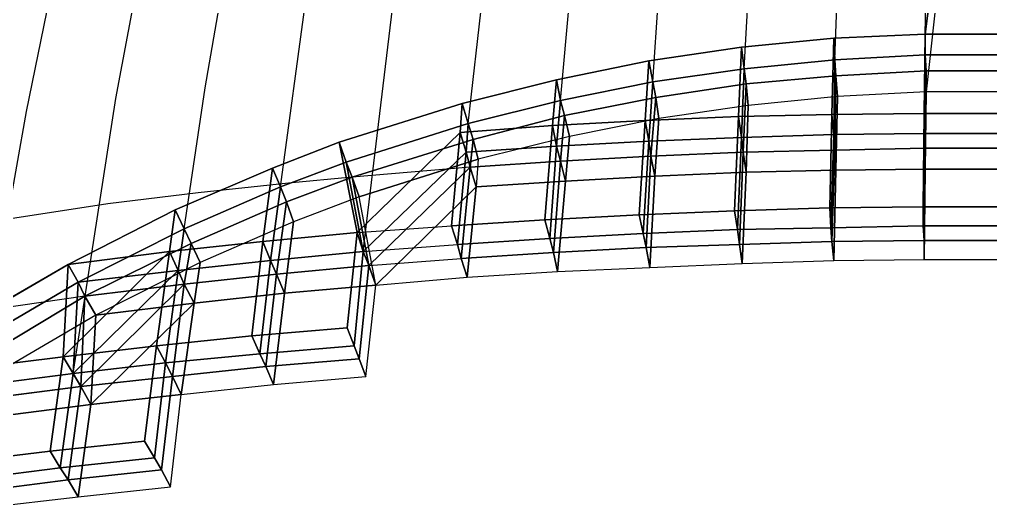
# Model space of a CAD drawing. Extents: x -24.1 to 24.1, y -24.4 to 24.4.
# Drawn here: x -9.58 to 0.2, y 14.18 to 19.1 of the extents above; entities that cross this region are included whole.
import ezdxf

# ---------------------------------------------------------------- set-up
doc = ezdxf.new("R2010")
doc.units = 0
doc.header["$MEASUREMENT"] = 0
for name, color, linetype in [('Bases - borderline', 7, 'CONTINUOUS'), ('Bases - borderline bottom', 7, 'CONTINUOUS'), ('Bases - borderline side1', 7, 'CONTINUOUS'), ('Bases - borderline side2', 7, 'CONTINUOUS'), ('Bases - borderline side3', 7, 'CONTINUOUS'), ('Bases - borderline side4', 7, 'CONTINUOUS'), ('Bases - borderline top', 7, 'CONTINUOUS'), ('Bases bottom', 7, 'CONTINUOUS'), ('Bases side1', 7, 'CONTINUOUS'), ('Bases side2', 7, 'CONTINUOUS'), ('Bases side3', 7, 'CONTINUOUS'), ('Bases side4', 7, 'CONTINUOUS'), ('Bases top', 7, 'CONTINUOUS'), ('FEA1', 7, 'CONTINUOUS'), ('FEA3', 7, 'CONTINUOUS'), ('LowerTendons', 7, 'CONTINUOUS'), ('LowerTendons Crown', 7, 'CONTINUOUS'), ('TendonPoints3', 7, 'CONTINUOUS'), ('UpperTendons', 7, 'CONTINUOUS'), ('UpperTendons Crown', 7, 'CONTINUOUS')]:
    doc.layers.add(name, color=color, linetype=linetype)

msp = doc.modelspace()

# ---------------------------------------------------------------- linework, layer by layer
at = {"layer": 'Bases - borderline'}
for points in [[(-6.18, 16.95, 60.39), (-5.23, 17.02, 60.53), (-5.14, 17.96, 60)], [(-6.12, 16.76, 60.04), (-5.17, 16.83, 60.18), (-5.08, 17.76, 59.66)], [(-6.12, 16.76, 60.04), (-5.17, 16.83, 60.18), (-5.08, 17.76, 59.66)], [(-6.06, 16.62, 59.79), (-5.13, 16.69, 59.92), (-5.04, 17.61, 59.41)], [(-6.06, 16.62, 59.79), (-5.13, 16.69, 59.92), (-5.04, 17.61, 59.41)], [(-5.99, 16.42, 59.44), (-5.07, 16.5, 59.57), (-4.98, 17.41, 59.07)], [(-8.01, 17.18, 59.83), (-9.09, 16.63, 59.83), (-8.07, 16.76, 60.05)], [(-7.92, 16.99, 59.5), (-8.99, 16.45, 59.49), (-7.98, 16.57, 59.71)], [(-7.92, 16.99, 59.5), (-8.99, 16.45, 59.49), (-7.98, 16.57, 59.71)], [(-7.85, 16.84, 59.24), (-8.92, 16.31, 59.24), (-7.92, 16.43, 59.45)], [(-7.85, 16.84, 59.24), (-8.92, 16.31, 59.24), (-7.92, 16.43, 59.45)], [(-9.14, 15.7, 60.31), (-8.2, 15.81, 60.52), (-8.07, 16.76, 60.05)], [(-9.09, 16.63, 59.83), (-9.14, 15.7, 60.31), (-8.07, 16.76, 60.05)], [(-7.76, 16.65, 58.9), (-8.81, 16.12, 58.9), (-7.82, 16.24, 59.11)], [(-9.04, 15.53, 59.97), (-8.11, 15.64, 60.18), (-7.98, 16.57, 59.71)], [(-9.04, 15.53, 59.97), (-8.11, 15.64, 60.18), (-7.98, 16.57, 59.71)], [(-8.99, 16.45, 59.49), (-9.04, 15.53, 59.97), (-7.98, 16.57, 59.71)], [(-8.99, 16.45, 59.49), (-9.04, 15.53, 59.97), (-7.98, 16.57, 59.71)], [(-8.96, 15.4, 59.71), (-8.04, 15.5, 59.92), (-7.92, 16.43, 59.45)], [(-8.96, 15.4, 59.71), (-8.04, 15.5, 59.92), (-7.92, 16.43, 59.45)], [(-8.92, 16.31, 59.24), (-8.96, 15.4, 59.71), (-7.92, 16.43, 59.45)], [(-8.92, 16.31, 59.24), (-8.96, 15.4, 59.71), (-7.92, 16.43, 59.45)], [(-8.86, 15.22, 59.37), (-7.95, 15.32, 59.57), (-7.82, 16.24, 59.11)], [(-8.81, 16.12, 58.9), (-8.86, 15.22, 59.37), (-7.82, 16.24, 59.11)]]:
    msp.add_3dface(points, dxfattribs=at)
at = {"layer": 'Bases - borderline bottom'}
for points in [[(-1.37, 18.69, 59.49), (-2.28, 18.6, 59.49), (-2.31, 17.91, 59.91), (-1.38, 17.94, 59.96)], [(-0.46, 18.74, 59.49), (-1.37, 18.69, 59.49), (-1.38, 17.94, 59.96), (-0.47, 17.95, 59.98)], [(-0.47, 17.95, 59.98), (0.47, 17.95, 59.98), (0.46, 18.74, 59.49), (-0.46, 18.74, 59.49)], [(-2.28, 18.6, 59.49), (-3.2, 18.47, 59.5), (-3.24, 17.87, 59.85), (-2.31, 17.91, 59.91)], [(-1.36, 18.53, 59.24), (-2.26, 18.45, 59.24), (-2.29, 17.76, 59.66), (-1.37, 17.78, 59.7)], [(-0.45, 18.58, 59.24), (-1.36, 18.53, 59.24), (-1.37, 17.78, 59.7), (-0.46, 17.8, 59.72)], [(-0.46, 17.8, 59.72), (0.46, 17.8, 59.72), (0.45, 18.58, 59.24), (-0.45, 18.58, 59.24)], [(-3.2, 18.47, 59.5), (-4.13, 18.28, 59.5), (-4.17, 17.82, 59.77), (-3.24, 17.87, 59.85)], [(-2.26, 18.45, 59.24), (-3.17, 18.31, 59.24), (-3.22, 17.72, 59.59), (-2.29, 17.76, 59.66)], [(-3.17, 18.31, 59.24), (-4.09, 18.13, 59.24), (-4.13, 17.67, 59.51), (-3.22, 17.72, 59.59)], [(-1.34, 18.32, 58.9), (-2.24, 18.23, 58.9), (-2.26, 17.56, 59.31), (-1.36, 17.58, 59.35)], [(-0.45, 18.37, 58.9), (-1.34, 18.32, 58.9), (-1.36, 17.58, 59.35), (-0.46, 17.59, 59.37)], [(-0.46, 17.59, 59.37), (0.46, 17.59, 59.37), (0.45, 18.37, 58.9), (-0.45, 18.37, 58.9)], [(-4.13, 18.28, 59.5), (-5.06, 18.05, 59.5), (-5.08, 17.76, 59.66), (-4.17, 17.82, 59.77)], [(-2.24, 18.23, 58.9), (-3.14, 18.1, 58.9), (-3.18, 17.52, 59.25), (-2.26, 17.56, 59.31)], [(-4.09, 18.13, 59.24), (-5.01, 17.89, 59.24), (-5.04, 17.61, 59.41), (-4.13, 17.67, 59.51)], [(-3.14, 18.1, 58.9), (-4.04, 17.92, 58.9), (-4.08, 17.47, 59.17), (-3.18, 17.52, 59.25)], [(-5.08, 17.76, 59.66), (-6.12, 16.76, 60.04), (-6.29, 17.66, 59.49), (-5.06, 18.05, 59.5)], [(-4.04, 17.92, 58.9), (-4.96, 17.69, 58.9), (-4.98, 17.41, 59.07), (-4.08, 17.47, 59.17)], [(-5.04, 17.61, 59.41), (-6.06, 16.62, 59.79), (-6.23, 17.51, 59.24), (-5.01, 17.89, 59.24)], [(-6.95, 17.41, 59.49), (-7.05, 16.67, 59.89), (-6.12, 16.76, 60.04), (-6.29, 17.66, 59.49)], [(-4.98, 17.41, 59.07), (-5.99, 16.42, 59.44), (-6.16, 17.31, 58.9), (-4.96, 17.69, 58.9)], [(-6.89, 17.26, 59.24), (-6.99, 16.53, 59.63), (-6.06, 16.62, 59.79), (-6.23, 17.51, 59.24)], [(-7.92, 16.99, 59.5), (-7.98, 16.57, 59.71), (-7.05, 16.67, 59.89), (-6.95, 17.41, 59.49)], [(-7.85, 16.84, 59.24), (-7.92, 16.43, 59.45), (-6.99, 16.53, 59.63), (-6.89, 17.26, 59.24)], [(-6.82, 17.06, 58.9), (-6.91, 16.34, 59.29), (-5.99, 16.42, 59.44), (-6.16, 17.31, 58.9)], [(-7.76, 16.65, 58.9), (-7.82, 16.24, 59.11), (-6.91, 16.34, 59.29), (-6.82, 17.06, 58.9)], [(-8.99, 16.45, 59.49), (-9.91, 15.91, 59.5), (-9.98, 15.41, 59.73), (-9.04, 15.53, 59.97)], [(-8.92, 16.31, 59.24), (-9.82, 15.77, 59.24), (-9.9, 15.28, 59.48), (-8.96, 15.4, 59.71)], [(-8.81, 16.12, 58.9), (-9.71, 15.59, 58.9), (-9.78, 15.1, 59.14), (-8.86, 15.22, 59.37)]]:
    msp.add_3dface(points, dxfattribs=at)
at = {"layer": 'Bases - borderline side1'}
for points in [[(-1.37, 18.69, 59.49), (-2.28, 18.6, 59.49), (-2.31, 18.82, 59.83), (-1.38, 18.91, 59.83)], [(-0.46, 18.74, 59.49), (-1.37, 18.69, 59.49), (-1.38, 18.91, 59.83), (-0.46, 18.95, 59.83)], [(-2.28, 18.6, 59.49), (-3.2, 18.47, 59.5), (-3.24, 18.68, 59.83), (-2.31, 18.82, 59.83)], [(-3.2, 18.47, 59.5), (-4.13, 18.28, 59.5), (-4.17, 18.49, 59.83), (-3.24, 18.68, 59.83)], [(-1.36, 18.53, 59.24), (-2.26, 18.45, 59.24), (-2.28, 18.6, 59.49), (-1.37, 18.69, 59.49)], [(-0.45, 18.58, 59.24), (-1.36, 18.53, 59.24), (-1.37, 18.69, 59.49), (-0.46, 18.74, 59.49)], [(-2.26, 18.45, 59.24), (-3.17, 18.31, 59.24), (-3.2, 18.47, 59.5), (-2.28, 18.6, 59.49)], [(-4.13, 18.28, 59.5), (-5.06, 18.05, 59.5), (-5.12, 18.25, 59.83), (-4.17, 18.49, 59.83)], [(-1.34, 18.32, 58.9), (-2.24, 18.23, 58.9), (-2.26, 18.45, 59.24), (-1.36, 18.53, 59.24)], [(-0.45, 18.37, 58.9), (-1.34, 18.32, 58.9), (-1.36, 18.53, 59.24), (-0.45, 18.58, 59.24)], [(-3.17, 18.31, 59.24), (-4.09, 18.13, 59.24), (-4.13, 18.28, 59.5), (-3.2, 18.47, 59.5)], [(-2.24, 18.23, 58.9), (-3.14, 18.1, 58.9), (-3.17, 18.31, 59.24), (-2.26, 18.45, 59.24)], [(-3.14, 18.1, 58.9), (-4.04, 17.92, 58.9), (-4.09, 18.13, 59.24), (-3.17, 18.31, 59.24)], [(-4.09, 18.13, 59.24), (-5.01, 17.89, 59.24), (-5.06, 18.05, 59.5), (-4.13, 18.28, 59.5)], [(-4.04, 17.92, 58.9), (-4.96, 17.69, 58.9), (-5.01, 17.89, 59.24), (-4.09, 18.13, 59.24)], [(-0.47, 17.95, 59.98), (0.47, 17.95, 59.98), (0.47, 18.15, 60.32), (-0.47, 18.15, 60.32)], [(-5.08, 17.76, 59.66), (-6.12, 16.76, 60.04), (-6.18, 16.95, 60.39), (-5.14, 17.96, 60)], [(-0.46, 17.8, 59.72), (0.46, 17.8, 59.72), (0.47, 17.95, 59.98), (-0.47, 17.95, 59.98)], [(-0.46, 17.59, 59.37), (0.46, 17.59, 59.37), (0.46, 17.8, 59.72), (-0.46, 17.8, 59.72)], [(-5.04, 17.61, 59.41), (-6.06, 16.62, 59.79), (-6.12, 16.76, 60.04), (-5.08, 17.76, 59.66)], [(-4.98, 17.41, 59.07), (-5.99, 16.42, 59.44), (-6.06, 16.62, 59.79), (-5.04, 17.61, 59.41)], [(-6.95, 17.41, 59.49), (-7.05, 16.67, 59.89), (-7.13, 16.86, 60.23), (-7.03, 17.6, 59.83)], [(-6.89, 17.26, 59.24), (-6.99, 16.53, 59.63), (-7.05, 16.67, 59.89), (-6.95, 17.41, 59.49)], [(-6.82, 17.06, 58.9), (-6.91, 16.34, 59.29), (-6.99, 16.53, 59.63), (-6.89, 17.26, 59.24)], [(-7.92, 16.99, 59.5), (-7.98, 16.57, 59.71), (-8.07, 16.76, 60.05), (-8.01, 17.18, 59.83)], [(-7.85, 16.84, 59.24), (-7.92, 16.43, 59.45), (-7.98, 16.57, 59.71), (-7.92, 16.99, 59.5)], [(-7.76, 16.65, 58.9), (-7.82, 16.24, 59.11), (-7.92, 16.43, 59.45), (-7.85, 16.84, 59.24)], [(-8.99, 16.45, 59.49), (-9.91, 15.91, 59.5), (-10.02, 16.09, 59.83), (-9.09, 16.63, 59.83)], [(-8.92, 16.31, 59.24), (-9.82, 15.77, 59.24), (-9.91, 15.91, 59.5), (-8.99, 16.45, 59.49)], [(-8.81, 16.12, 58.9), (-9.71, 15.59, 58.9), (-9.82, 15.77, 59.24), (-8.92, 16.31, 59.24)]]:
    msp.add_3dface(points, dxfattribs=at)
at = {"layer": 'Bases - borderline side2'}
for points in [[(-1.37, 18.69, 59.49), (-1.38, 17.94, 59.96), (-1.4, 18.14, 60.3), (-1.38, 18.91, 59.83)], [(-2.28, 18.6, 59.49), (-2.31, 17.91, 59.91), (-2.34, 18.12, 60.26), (-2.31, 18.82, 59.83)], [(-3.2, 18.47, 59.5), (-3.24, 17.87, 59.85), (-3.28, 18.08, 60.19), (-3.24, 18.68, 59.83)], [(-1.36, 18.53, 59.24), (-1.37, 17.78, 59.7), (-1.38, 17.94, 59.96), (-1.37, 18.69, 59.49)], [(-2.26, 18.45, 59.24), (-2.29, 17.76, 59.66), (-2.31, 17.91, 59.91), (-2.28, 18.6, 59.49)], [(-4.13, 18.28, 59.5), (-4.17, 17.82, 59.77), (-4.21, 18.03, 60.11), (-4.17, 18.49, 59.83)], [(-1.34, 18.32, 58.9), (-1.36, 17.58, 59.35), (-1.37, 17.78, 59.7), (-1.36, 18.53, 59.24)], [(-3.17, 18.31, 59.24), (-3.22, 17.72, 59.59), (-3.24, 17.87, 59.85), (-3.2, 18.47, 59.5)], [(-2.24, 18.23, 58.9), (-2.26, 17.56, 59.31), (-2.29, 17.76, 59.66), (-2.26, 18.45, 59.24)], [(-3.14, 18.1, 58.9), (-3.18, 17.52, 59.25), (-3.22, 17.72, 59.59), (-3.17, 18.31, 59.24)], [(-5.06, 18.05, 59.5), (-5.08, 17.76, 59.66), (-5.14, 17.96, 60), (-5.12, 18.25, 59.83)], [(-4.09, 18.13, 59.24), (-4.13, 17.67, 59.51), (-4.17, 17.82, 59.77), (-4.13, 18.28, 59.5)], [(-4.04, 17.92, 58.9), (-4.08, 17.47, 59.17), (-4.13, 17.67, 59.51), (-4.09, 18.13, 59.24)], [(-5.01, 17.89, 59.24), (-5.04, 17.61, 59.41), (-5.08, 17.76, 59.66), (-5.06, 18.05, 59.5)], [(-6.12, 16.76, 60.04), (-6.29, 17.66, 59.49), (-6.36, 17.86, 59.83), (-6.18, 16.95, 60.39)], [(-4.96, 17.69, 58.9), (-4.98, 17.41, 59.07), (-5.04, 17.61, 59.41), (-5.01, 17.89, 59.24)], [(-6.06, 16.62, 59.79), (-6.23, 17.51, 59.24), (-6.29, 17.66, 59.49), (-6.12, 16.76, 60.04)], [(-5.99, 16.42, 59.44), (-6.16, 17.31, 58.9), (-6.23, 17.51, 59.24), (-6.06, 16.62, 59.79)], [(-7.05, 16.67, 59.89), (-6.12, 16.76, 60.04), (-6.18, 16.95, 60.39), (-7.13, 16.86, 60.23)], [(-7.98, 16.57, 59.71), (-7.05, 16.67, 59.89), (-7.13, 16.86, 60.23), (-8.07, 16.76, 60.05)], [(-6.99, 16.53, 59.63), (-6.06, 16.62, 59.79), (-6.12, 16.76, 60.04), (-7.05, 16.67, 59.89)], [(-7.92, 16.43, 59.45), (-6.99, 16.53, 59.63), (-7.05, 16.67, 59.89), (-7.98, 16.57, 59.71)], [(-7.82, 16.24, 59.11), (-6.91, 16.34, 59.29), (-6.99, 16.53, 59.63), (-7.92, 16.43, 59.45)], [(-6.91, 16.34, 59.29), (-5.99, 16.42, 59.44), (-6.06, 16.62, 59.79), (-6.99, 16.53, 59.63)]]:
    msp.add_3dface(points, dxfattribs=at)
at = {"layer": 'Bases - borderline side3'}
for points in [[(0.46, 18.74, 59.49), (-0.46, 18.74, 59.49), (-0.46, 18.95, 59.83), (0.46, 18.95, 59.83)], [(0.45, 18.58, 59.24), (-0.45, 18.58, 59.24), (-0.46, 18.74, 59.49), (0.46, 18.74, 59.49)], [(0.45, 18.37, 58.9), (-0.45, 18.37, 58.9), (-0.45, 18.58, 59.24), (0.45, 18.58, 59.24)], [(-6.29, 17.66, 59.49), (-5.06, 18.05, 59.5), (-5.12, 18.25, 59.83), (-6.36, 17.86, 59.83)], [(-3.24, 17.87, 59.85), (-2.31, 17.91, 59.91), (-2.34, 18.12, 60.26), (-3.28, 18.08, 60.19)], [(-2.31, 17.91, 59.91), (-1.38, 17.94, 59.96), (-1.4, 18.14, 60.3), (-2.34, 18.12, 60.26)], [(-1.38, 17.94, 59.96), (-0.47, 17.95, 59.98), (-0.47, 18.15, 60.32), (-1.4, 18.14, 60.3)], [(-6.23, 17.51, 59.24), (-5.01, 17.89, 59.24), (-5.06, 18.05, 59.5), (-6.29, 17.66, 59.49)], [(-5.08, 17.76, 59.66), (-4.17, 17.82, 59.77), (-4.21, 18.03, 60.11), (-5.14, 17.96, 60)], [(-4.17, 17.82, 59.77), (-3.24, 17.87, 59.85), (-3.28, 18.08, 60.19), (-4.21, 18.03, 60.11)], [(-3.22, 17.72, 59.59), (-2.29, 17.76, 59.66), (-2.31, 17.91, 59.91), (-3.24, 17.87, 59.85)], [(-2.29, 17.76, 59.66), (-1.37, 17.78, 59.7), (-1.38, 17.94, 59.96), (-2.31, 17.91, 59.91)], [(-1.37, 17.78, 59.7), (-0.46, 17.8, 59.72), (-0.47, 17.95, 59.98), (-1.38, 17.94, 59.96)], [(-6.12, 16.76, 60.04), (-6.29, 17.66, 59.49), (-6.36, 17.86, 59.83), (-6.18, 16.95, 60.39)], [(-6.16, 17.31, 58.9), (-4.96, 17.69, 58.9), (-5.01, 17.89, 59.24), (-6.23, 17.51, 59.24)], [(-5.04, 17.61, 59.41), (-4.13, 17.67, 59.51), (-4.17, 17.82, 59.77), (-5.08, 17.76, 59.66)], [(-4.13, 17.67, 59.51), (-3.22, 17.72, 59.59), (-3.24, 17.87, 59.85), (-4.17, 17.82, 59.77)], [(-1.36, 17.58, 59.35), (-0.46, 17.59, 59.37), (-0.46, 17.8, 59.72), (-1.37, 17.78, 59.7)], [(-4.08, 17.47, 59.17), (-3.18, 17.52, 59.25), (-3.22, 17.72, 59.59), (-4.13, 17.67, 59.51)], [(-3.18, 17.52, 59.25), (-2.26, 17.56, 59.31), (-2.29, 17.76, 59.66), (-3.22, 17.72, 59.59)], [(-2.26, 17.56, 59.31), (-1.36, 17.58, 59.35), (-1.37, 17.78, 59.7), (-2.29, 17.76, 59.66)], [(-6.06, 16.62, 59.79), (-6.23, 17.51, 59.24), (-6.29, 17.66, 59.49), (-6.12, 16.76, 60.04)], [(-4.98, 17.41, 59.07), (-4.08, 17.47, 59.17), (-4.13, 17.67, 59.51), (-5.04, 17.61, 59.41)], [(-7.05, 16.67, 59.89), (-6.95, 17.41, 59.49), (-7.03, 17.6, 59.83), (-7.13, 16.86, 60.23)], [(-5.99, 16.42, 59.44), (-6.16, 17.31, 58.9), (-6.23, 17.51, 59.24), (-6.06, 16.62, 59.79)], [(-6.99, 16.53, 59.63), (-6.89, 17.26, 59.24), (-6.95, 17.41, 59.49), (-7.05, 16.67, 59.89)], [(-6.91, 16.34, 59.29), (-6.82, 17.06, 58.9), (-6.89, 17.26, 59.24), (-6.99, 16.53, 59.63)], [(-9.98, 15.41, 59.73), (-9.04, 15.53, 59.97), (-9.14, 15.7, 60.31), (-10.09, 15.58, 60.07)], [(-9.9, 15.28, 59.48), (-8.96, 15.4, 59.71), (-9.04, 15.53, 59.97), (-9.98, 15.41, 59.73)], [(-9.78, 15.1, 59.14), (-8.86, 15.22, 59.37), (-8.96, 15.4, 59.71), (-9.9, 15.28, 59.48)]]:
    msp.add_3dface(points, dxfattribs=at)
at = {"layer": 'Bases - borderline side4'}
for points in [[(-1.38, 17.94, 59.96), (-1.37, 18.69, 59.49), (-1.38, 18.91, 59.83), (-1.4, 18.14, 60.3)], [(-0.46, 18.74, 59.49), (-0.47, 17.95, 59.98), (-0.47, 18.15, 60.32), (-0.46, 18.95, 59.83)], [(-0.47, 17.95, 59.98), (-0.46, 18.74, 59.49), (-0.46, 18.95, 59.83), (-0.47, 18.15, 60.32)], [(-2.31, 17.91, 59.91), (-2.28, 18.6, 59.49), (-2.31, 18.82, 59.83), (-2.34, 18.12, 60.26)], [(-3.24, 17.87, 59.85), (-3.2, 18.47, 59.5), (-3.24, 18.68, 59.83), (-3.28, 18.08, 60.19)], [(-1.37, 17.78, 59.7), (-1.36, 18.53, 59.24), (-1.37, 18.69, 59.49), (-1.38, 17.94, 59.96)], [(-0.45, 18.58, 59.24), (-0.46, 17.8, 59.72), (-0.47, 17.95, 59.98), (-0.46, 18.74, 59.49)], [(-0.46, 17.8, 59.72), (-0.45, 18.58, 59.24), (-0.46, 18.74, 59.49), (-0.47, 17.95, 59.98)], [(-2.29, 17.76, 59.66), (-2.26, 18.45, 59.24), (-2.28, 18.6, 59.49), (-2.31, 17.91, 59.91)], [(-4.17, 17.82, 59.77), (-4.13, 18.28, 59.5), (-4.17, 18.49, 59.83), (-4.21, 18.03, 60.11)], [(-1.36, 17.58, 59.35), (-1.34, 18.32, 58.9), (-1.36, 18.53, 59.24), (-1.37, 17.78, 59.7)], [(-0.45, 18.37, 58.9), (-0.46, 17.59, 59.37), (-0.46, 17.8, 59.72), (-0.45, 18.58, 59.24)], [(-0.46, 17.59, 59.37), (-0.45, 18.37, 58.9), (-0.45, 18.58, 59.24), (-0.46, 17.8, 59.72)], [(-3.22, 17.72, 59.59), (-3.17, 18.31, 59.24), (-3.2, 18.47, 59.5), (-3.24, 17.87, 59.85)], [(-2.26, 17.56, 59.31), (-2.24, 18.23, 58.9), (-2.26, 18.45, 59.24), (-2.29, 17.76, 59.66)], [(-3.18, 17.52, 59.25), (-3.14, 18.1, 58.9), (-3.17, 18.31, 59.24), (-3.22, 17.72, 59.59)], [(-5.06, 18.05, 59.5), (-5.08, 17.76, 59.66), (-5.14, 17.96, 60), (-5.12, 18.25, 59.83)], [(-4.13, 17.67, 59.51), (-4.09, 18.13, 59.24), (-4.13, 18.28, 59.5), (-4.17, 17.82, 59.77)], [(-4.08, 17.47, 59.17), (-4.04, 17.92, 58.9), (-4.09, 18.13, 59.24), (-4.13, 17.67, 59.51)], [(-5.01, 17.89, 59.24), (-5.04, 17.61, 59.41), (-5.08, 17.76, 59.66), (-5.06, 18.05, 59.5)], [(-6.29, 17.66, 59.49), (-6.95, 17.41, 59.49), (-7.03, 17.6, 59.83), (-6.36, 17.86, 59.83)], [(-4.96, 17.69, 58.9), (-4.98, 17.41, 59.07), (-5.04, 17.61, 59.41), (-5.01, 17.89, 59.24)], [(-6.23, 17.51, 59.24), (-6.89, 17.26, 59.24), (-6.95, 17.41, 59.49), (-6.29, 17.66, 59.49)], [(-6.95, 17.41, 59.49), (-7.92, 16.99, 59.5), (-8.01, 17.18, 59.83), (-7.03, 17.6, 59.83)], [(-6.16, 17.31, 58.9), (-6.82, 17.06, 58.9), (-6.89, 17.26, 59.24), (-6.23, 17.51, 59.24)], [(-6.89, 17.26, 59.24), (-7.85, 16.84, 59.24), (-7.92, 16.99, 59.5), (-6.95, 17.41, 59.49)], [(-6.82, 17.06, 58.9), (-7.76, 16.65, 58.9), (-7.85, 16.84, 59.24), (-6.89, 17.26, 59.24)], [(-9.04, 15.53, 59.97), (-8.99, 16.45, 59.49), (-9.09, 16.63, 59.83), (-9.14, 15.7, 60.31)], [(-8.96, 15.4, 59.71), (-8.92, 16.31, 59.24), (-8.99, 16.45, 59.49), (-9.04, 15.53, 59.97)], [(-8.86, 15.22, 59.37), (-8.81, 16.12, 58.9), (-8.92, 16.31, 59.24), (-8.96, 15.4, 59.71)]]:
    msp.add_3dface(points, dxfattribs=at)
at = {"layer": 'Bases - borderline top'}
for points in [[(-1.38, 18.91, 59.83), (-2.31, 18.82, 59.83), (-2.34, 18.12, 60.26), (-1.4, 18.14, 60.3)], [(-0.46, 18.95, 59.83), (-1.38, 18.91, 59.83), (-1.4, 18.14, 60.3), (-0.47, 18.15, 60.32)], [(-0.47, 18.15, 60.32), (0.47, 18.15, 60.32), (0.46, 18.95, 59.83), (-0.46, 18.95, 59.83)], [(-2.31, 18.82, 59.83), (-3.24, 18.68, 59.83), (-3.28, 18.08, 60.19), (-2.34, 18.12, 60.26)], [(-3.24, 18.68, 59.83), (-4.17, 18.49, 59.83), (-4.21, 18.03, 60.11), (-3.28, 18.08, 60.19)], [(-1.37, 18.69, 59.49), (-2.28, 18.6, 59.49), (-2.31, 17.91, 59.91), (-1.38, 17.94, 59.96)], [(-0.46, 18.74, 59.49), (-1.37, 18.69, 59.49), (-1.38, 17.94, 59.96), (-0.47, 17.95, 59.98)], [(-0.47, 17.95, 59.98), (0.47, 17.95, 59.98), (0.46, 18.74, 59.49), (-0.46, 18.74, 59.49)], [(-2.28, 18.6, 59.49), (-3.2, 18.47, 59.5), (-3.24, 17.87, 59.85), (-2.31, 17.91, 59.91)], [(-4.17, 18.49, 59.83), (-5.12, 18.25, 59.83), (-5.14, 17.96, 60), (-4.21, 18.03, 60.11)], [(-1.36, 18.53, 59.24), (-2.26, 18.45, 59.24), (-2.29, 17.76, 59.66), (-1.37, 17.78, 59.7)], [(-0.45, 18.58, 59.24), (-1.36, 18.53, 59.24), (-1.37, 17.78, 59.7), (-0.46, 17.8, 59.72)], [(-0.46, 17.8, 59.72), (0.46, 17.8, 59.72), (0.45, 18.58, 59.24), (-0.45, 18.58, 59.24)], [(-3.2, 18.47, 59.5), (-4.13, 18.28, 59.5), (-4.17, 17.82, 59.77), (-3.24, 17.87, 59.85)], [(-2.26, 18.45, 59.24), (-3.17, 18.31, 59.24), (-3.22, 17.72, 59.59), (-2.29, 17.76, 59.66)], [(-3.17, 18.31, 59.24), (-4.09, 18.13, 59.24), (-4.13, 17.67, 59.51), (-3.22, 17.72, 59.59)], [(-5.14, 17.96, 60), (-6.18, 16.95, 60.39), (-6.36, 17.86, 59.83), (-5.12, 18.25, 59.83)], [(-4.13, 18.28, 59.5), (-5.06, 18.05, 59.5), (-5.08, 17.76, 59.66), (-4.17, 17.82, 59.77)], [(-4.09, 18.13, 59.24), (-5.01, 17.89, 59.24), (-5.04, 17.61, 59.41), (-4.13, 17.67, 59.51)], [(-5.08, 17.76, 59.66), (-6.12, 16.76, 60.04), (-6.29, 17.66, 59.49), (-5.06, 18.05, 59.5)], [(-7.03, 17.6, 59.83), (-7.13, 16.86, 60.23), (-6.18, 16.95, 60.39), (-6.36, 17.86, 59.83)], [(-5.04, 17.61, 59.41), (-6.06, 16.62, 59.79), (-6.23, 17.51, 59.24), (-5.01, 17.89, 59.24)], [(-6.95, 17.41, 59.49), (-7.05, 16.67, 59.89), (-6.12, 16.76, 60.04), (-6.29, 17.66, 59.49)], [(-8.01, 17.18, 59.83), (-8.07, 16.76, 60.05), (-7.13, 16.86, 60.23), (-7.03, 17.6, 59.83)], [(-6.89, 17.26, 59.24), (-6.99, 16.53, 59.63), (-6.06, 16.62, 59.79), (-6.23, 17.51, 59.24)], [(-7.92, 16.99, 59.5), (-7.98, 16.57, 59.71), (-7.05, 16.67, 59.89), (-6.95, 17.41, 59.49)], [(-7.85, 16.84, 59.24), (-7.92, 16.43, 59.45), (-6.99, 16.53, 59.63), (-6.89, 17.26, 59.24)], [(-9.09, 16.63, 59.83), (-10.02, 16.09, 59.83), (-10.09, 15.58, 60.07), (-9.14, 15.7, 60.31)], [(-8.99, 16.45, 59.49), (-9.91, 15.91, 59.5), (-9.98, 15.41, 59.73), (-9.04, 15.53, 59.97)], [(-8.92, 16.31, 59.24), (-9.82, 15.77, 59.24), (-9.9, 15.28, 59.48), (-8.96, 15.4, 59.71)]]:
    msp.add_3dface(points, dxfattribs=at)
at = {"layer": 'Bases bottom'}
for points in [[(-2.31, 17.91, 59.91), (-3.24, 17.87, 59.85), (-3.3, 16.94, 60.38), (-2.35, 16.98, 60.44)], [(-1.38, 17.94, 59.96), (-2.31, 17.91, 59.91), (-2.35, 16.98, 60.44), (-1.41, 17, 60.49)], [(-0.47, 17.95, 59.98), (-1.38, 17.94, 59.96), (-1.41, 17, 60.49), (-0.48, 17.02, 60.51)], [(-0.48, 17.02, 60.51), (0.48, 17.02, 60.51), (0.47, 17.95, 59.98), (-0.47, 17.95, 59.98)], [(-4.17, 17.82, 59.77), (-5.08, 17.76, 59.66), (-5.17, 16.83, 60.18), (-4.24, 16.89, 60.29)], [(-3.24, 17.87, 59.85), (-4.17, 17.82, 59.77), (-4.24, 16.89, 60.29), (-3.3, 16.94, 60.38)], [(-0.46, 17.8, 59.72), (-1.37, 17.78, 59.7), (-1.4, 16.86, 60.23), (-0.47, 16.87, 60.25)], [(-0.47, 16.87, 60.25), (0.47, 16.87, 60.25), (0.46, 17.8, 59.72), (-0.46, 17.8, 59.72)], [(-3.22, 17.72, 59.59), (-4.13, 17.67, 59.51), (-4.2, 16.75, 60.03), (-3.27, 16.8, 60.12)], [(-2.29, 17.76, 59.66), (-3.22, 17.72, 59.59), (-3.27, 16.8, 60.12), (-2.33, 16.83, 60.18)], [(-1.37, 17.78, 59.7), (-2.29, 17.76, 59.66), (-2.33, 16.83, 60.18), (-1.4, 16.86, 60.23)], [(-4.13, 17.67, 59.51), (-5.04, 17.61, 59.41), (-5.13, 16.69, 59.92), (-4.2, 16.75, 60.03)], [(-3.18, 17.52, 59.25), (-4.08, 17.47, 59.17), (-4.16, 16.56, 59.68), (-3.23, 16.6, 59.77)], [(-2.26, 17.56, 59.31), (-3.18, 17.52, 59.25), (-3.23, 16.6, 59.77), (-2.3, 16.64, 59.83)], [(-1.36, 17.58, 59.35), (-2.26, 17.56, 59.31), (-2.3, 16.64, 59.83), (-1.38, 16.67, 59.88)], [(-0.46, 17.59, 59.37), (-1.36, 17.58, 59.35), (-1.38, 16.67, 59.88), (-0.47, 16.68, 59.9)], [(-0.47, 16.68, 59.9), (0.47, 16.68, 59.9), (0.46, 17.59, 59.37), (-0.46, 17.59, 59.37)], [(-4.08, 17.47, 59.17), (-4.98, 17.41, 59.07), (-5.07, 16.5, 59.57), (-4.16, 16.56, 59.68)], [(-6.12, 16.76, 60.04), (-7.05, 16.67, 59.89), (-7.16, 15.73, 60.36), (-6.21, 15.81, 60.53)], [(-7.05, 16.67, 59.89), (-7.98, 16.57, 59.71), (-8.11, 15.64, 60.18), (-7.16, 15.73, 60.36)], [(-6.99, 16.53, 59.63), (-7.92, 16.43, 59.45), (-8.04, 15.5, 59.92), (-7.1, 15.6, 60.1)], [(-6.06, 16.62, 59.79), (-6.99, 16.53, 59.63), (-7.1, 15.6, 60.1), (-6.16, 15.68, 60.26)], [(-6.91, 16.34, 59.29), (-7.82, 16.24, 59.11), (-7.95, 15.32, 59.57), (-7.02, 15.42, 59.75)], [(-5.99, 16.42, 59.44), (-6.91, 16.34, 59.29), (-7.02, 15.42, 59.75), (-6.09, 15.5, 59.91)], [(-8.11, 15.64, 60.18), (-9.04, 15.53, 59.97), (-9.17, 14.58, 60.4), (-8.22, 14.68, 60.62)], [(-9.04, 15.53, 59.97), (-9.98, 15.41, 59.73), (-10.12, 14.46, 60.15), (-9.17, 14.58, 60.4)], [(-8.04, 15.5, 59.92), (-8.96, 15.4, 59.71), (-9.09, 14.46, 60.14), (-8.15, 14.56, 60.35)], [(-8.96, 15.4, 59.71), (-9.9, 15.28, 59.48), (-10.03, 14.34, 59.89), (-9.09, 14.46, 60.14)], [(-7.95, 15.32, 59.57), (-8.86, 15.22, 59.37), (-8.99, 14.29, 59.79), (-8.06, 14.39, 60)], [(-8.86, 15.22, 59.37), (-9.78, 15.1, 59.14), (-9.92, 14.18, 59.55), (-8.99, 14.29, 59.79)]]:
    msp.add_3dface(points, dxfattribs=at)
at = {"layer": 'Bases side1'}
for points in [[(-2.31, 17.91, 59.91), (-3.24, 17.87, 59.85), (-3.28, 18.08, 60.19), (-2.34, 18.12, 60.26)], [(-1.38, 17.94, 59.96), (-2.31, 17.91, 59.91), (-2.34, 18.12, 60.26), (-1.4, 18.14, 60.3)], [(-0.47, 17.95, 59.98), (-1.38, 17.94, 59.96), (-1.4, 18.14, 60.3), (-0.47, 18.15, 60.32)], [(-4.17, 17.82, 59.77), (-5.08, 17.76, 59.66), (-5.14, 17.96, 60), (-4.21, 18.03, 60.11)], [(-3.24, 17.87, 59.85), (-4.17, 17.82, 59.77), (-4.21, 18.03, 60.11), (-3.28, 18.08, 60.19)], [(-2.29, 17.76, 59.66), (-3.22, 17.72, 59.59), (-3.24, 17.87, 59.85), (-2.31, 17.91, 59.91)], [(-1.37, 17.78, 59.7), (-2.29, 17.76, 59.66), (-2.31, 17.91, 59.91), (-1.38, 17.94, 59.96)], [(-0.46, 17.8, 59.72), (-1.37, 17.78, 59.7), (-1.38, 17.94, 59.96), (-0.47, 17.95, 59.98)], [(-4.13, 17.67, 59.51), (-5.04, 17.61, 59.41), (-5.08, 17.76, 59.66), (-4.17, 17.82, 59.77)], [(-3.22, 17.72, 59.59), (-4.13, 17.67, 59.51), (-4.17, 17.82, 59.77), (-3.24, 17.87, 59.85)], [(-0.46, 17.59, 59.37), (-1.36, 17.58, 59.35), (-1.37, 17.78, 59.7), (-0.46, 17.8, 59.72)], [(-3.18, 17.52, 59.25), (-4.08, 17.47, 59.17), (-4.13, 17.67, 59.51), (-3.22, 17.72, 59.59)], [(-2.26, 17.56, 59.31), (-3.18, 17.52, 59.25), (-3.22, 17.72, 59.59), (-2.29, 17.76, 59.66)], [(-1.36, 17.58, 59.35), (-2.26, 17.56, 59.31), (-2.29, 17.76, 59.66), (-1.37, 17.78, 59.7)], [(-4.08, 17.47, 59.17), (-4.98, 17.41, 59.07), (-5.04, 17.61, 59.41), (-4.13, 17.67, 59.51)], [(-0.48, 17.02, 60.51), (0.48, 17.02, 60.51), (0.48, 17.21, 60.86), (-0.48, 17.21, 60.86)], [(-0.47, 16.87, 60.25), (0.47, 16.87, 60.25), (0.48, 17.02, 60.51), (-0.48, 17.02, 60.51)], [(-6.12, 16.76, 60.04), (-7.05, 16.67, 59.89), (-7.13, 16.86, 60.23), (-6.18, 16.95, 60.39)], [(-7.05, 16.67, 59.89), (-7.98, 16.57, 59.71), (-8.07, 16.76, 60.05), (-7.13, 16.86, 60.23)], [(-0.47, 16.68, 59.9), (0.47, 16.68, 59.9), (0.47, 16.87, 60.25), (-0.47, 16.87, 60.25)], [(-6.06, 16.62, 59.79), (-6.99, 16.53, 59.63), (-7.05, 16.67, 59.89), (-6.12, 16.76, 60.04)], [(-6.99, 16.53, 59.63), (-7.92, 16.43, 59.45), (-7.98, 16.57, 59.71), (-7.05, 16.67, 59.89)], [(-6.91, 16.34, 59.29), (-7.82, 16.24, 59.11), (-7.92, 16.43, 59.45), (-6.99, 16.53, 59.63)], [(-5.99, 16.42, 59.44), (-6.91, 16.34, 59.29), (-6.99, 16.53, 59.63), (-6.06, 16.62, 59.79)], [(-8.11, 15.64, 60.18), (-9.04, 15.53, 59.97), (-9.14, 15.7, 60.31), (-8.2, 15.81, 60.52)], [(-9.04, 15.53, 59.97), (-9.98, 15.41, 59.73), (-10.09, 15.58, 60.07), (-9.14, 15.7, 60.31)], [(-8.04, 15.5, 59.92), (-8.96, 15.4, 59.71), (-9.04, 15.53, 59.97), (-8.11, 15.64, 60.18)], [(-8.96, 15.4, 59.71), (-9.9, 15.28, 59.48), (-9.98, 15.41, 59.73), (-9.04, 15.53, 59.97)], [(-7.95, 15.32, 59.57), (-8.86, 15.22, 59.37), (-8.96, 15.4, 59.71), (-8.04, 15.5, 59.92)], [(-8.86, 15.22, 59.37), (-9.78, 15.1, 59.14), (-9.9, 15.28, 59.48), (-8.96, 15.4, 59.71)]]:
    msp.add_3dface(points, dxfattribs=at)
at = {"layer": 'Bases side2'}
for points in [[(-2.31, 17.91, 59.91), (-2.35, 16.98, 60.44), (-2.38, 17.17, 60.79), (-2.34, 18.12, 60.26)], [(-1.38, 17.94, 59.96), (-1.41, 17, 60.49), (-1.42, 17.2, 60.84), (-1.4, 18.14, 60.3)], [(-4.17, 17.82, 59.77), (-4.24, 16.89, 60.29), (-4.29, 17.08, 60.64), (-4.21, 18.03, 60.11)], [(-3.24, 17.87, 59.85), (-3.3, 16.94, 60.38), (-3.34, 17.13, 60.73), (-3.28, 18.08, 60.19)], [(-5.08, 17.76, 59.66), (-5.17, 16.83, 60.18), (-5.23, 17.02, 60.53), (-5.14, 17.96, 60)], [(-2.29, 17.76, 59.66), (-2.33, 16.83, 60.18), (-2.35, 16.98, 60.44), (-2.31, 17.91, 59.91)], [(-1.37, 17.78, 59.7), (-1.4, 16.86, 60.23), (-1.41, 17, 60.49), (-1.38, 17.94, 59.96)], [(-4.13, 17.67, 59.51), (-4.2, 16.75, 60.03), (-4.24, 16.89, 60.29), (-4.17, 17.82, 59.77)], [(-3.22, 17.72, 59.59), (-3.27, 16.8, 60.12), (-3.3, 16.94, 60.38), (-3.24, 17.87, 59.85)], [(-5.04, 17.61, 59.41), (-5.13, 16.69, 59.92), (-5.17, 16.83, 60.18), (-5.08, 17.76, 59.66)], [(-3.18, 17.52, 59.25), (-3.23, 16.6, 59.77), (-3.27, 16.8, 60.12), (-3.22, 17.72, 59.59)], [(-2.26, 17.56, 59.31), (-2.3, 16.64, 59.83), (-2.33, 16.83, 60.18), (-2.29, 17.76, 59.66)], [(-1.36, 17.58, 59.35), (-1.38, 16.67, 59.88), (-1.4, 16.86, 60.23), (-1.37, 17.78, 59.7)], [(-4.98, 17.41, 59.07), (-5.07, 16.5, 59.57), (-5.13, 16.69, 59.92), (-5.04, 17.61, 59.41)], [(-4.08, 17.47, 59.17), (-4.16, 16.56, 59.68), (-4.2, 16.75, 60.03), (-4.13, 17.67, 59.51)], [(-7.05, 16.67, 59.89), (-7.16, 15.73, 60.36), (-7.24, 15.91, 60.71), (-7.13, 16.86, 60.23)], [(-7.98, 16.57, 59.71), (-8.11, 15.64, 60.18), (-8.2, 15.81, 60.52), (-8.07, 16.76, 60.05)], [(-6.99, 16.53, 59.63), (-7.1, 15.6, 60.1), (-7.16, 15.73, 60.36), (-7.05, 16.67, 59.89)], [(-7.92, 16.43, 59.45), (-8.04, 15.5, 59.92), (-8.11, 15.64, 60.18), (-7.98, 16.57, 59.71)], [(-6.91, 16.34, 59.29), (-7.02, 15.42, 59.75), (-7.1, 15.6, 60.1), (-6.99, 16.53, 59.63)], [(-7.82, 16.24, 59.11), (-7.95, 15.32, 59.57), (-8.04, 15.5, 59.92), (-7.92, 16.43, 59.45)], [(-9.04, 15.53, 59.97), (-9.17, 14.58, 60.4), (-9.27, 14.75, 60.75), (-9.14, 15.7, 60.31)], [(-8.96, 15.4, 59.71), (-9.09, 14.46, 60.14), (-9.17, 14.58, 60.4), (-9.04, 15.53, 59.97)], [(-8.86, 15.22, 59.37), (-8.99, 14.29, 59.79), (-9.09, 14.46, 60.14), (-8.96, 15.4, 59.71)]]:
    msp.add_3dface(points, dxfattribs=at)
at = {"layer": 'Bases side3'}
for points in [[(0.47, 17.95, 59.98), (-0.47, 17.95, 59.98), (-0.47, 18.15, 60.32), (0.47, 18.15, 60.32)], [(0.46, 17.8, 59.72), (-0.46, 17.8, 59.72), (-0.47, 17.95, 59.98), (0.47, 17.95, 59.98)], [(0.46, 17.59, 59.37), (-0.46, 17.59, 59.37), (-0.46, 17.8, 59.72), (0.46, 17.8, 59.72)], [(-4.24, 16.89, 60.29), (-3.3, 16.94, 60.38), (-3.34, 17.13, 60.73), (-4.29, 17.08, 60.64)], [(-3.3, 16.94, 60.38), (-2.35, 16.98, 60.44), (-2.38, 17.17, 60.79), (-3.34, 17.13, 60.73)], [(-2.35, 16.98, 60.44), (-1.41, 17, 60.49), (-1.42, 17.2, 60.84), (-2.38, 17.17, 60.79)], [(-1.41, 17, 60.49), (-0.48, 17.02, 60.51), (-0.48, 17.21, 60.86), (-1.42, 17.2, 60.84)], [(-5.17, 16.83, 60.18), (-4.24, 16.89, 60.29), (-4.29, 17.08, 60.64), (-5.23, 17.02, 60.53)], [(-1.4, 16.86, 60.23), (-0.47, 16.87, 60.25), (-0.48, 17.02, 60.51), (-1.41, 17, 60.49)], [(-4.2, 16.75, 60.03), (-3.27, 16.8, 60.12), (-3.3, 16.94, 60.38), (-4.24, 16.89, 60.29)], [(-3.27, 16.8, 60.12), (-2.33, 16.83, 60.18), (-2.35, 16.98, 60.44), (-3.3, 16.94, 60.38)], [(-2.33, 16.83, 60.18), (-1.4, 16.86, 60.23), (-1.41, 17, 60.49), (-2.35, 16.98, 60.44)], [(-5.13, 16.69, 59.92), (-4.2, 16.75, 60.03), (-4.24, 16.89, 60.29), (-5.17, 16.83, 60.18)], [(-3.23, 16.6, 59.77), (-2.3, 16.64, 59.83), (-2.33, 16.83, 60.18), (-3.27, 16.8, 60.12)], [(-2.3, 16.64, 59.83), (-1.38, 16.67, 59.88), (-1.4, 16.86, 60.23), (-2.33, 16.83, 60.18)], [(-1.38, 16.67, 59.88), (-0.47, 16.68, 59.9), (-0.47, 16.87, 60.25), (-1.4, 16.86, 60.23)], [(-5.07, 16.5, 59.57), (-4.16, 16.56, 59.68), (-4.2, 16.75, 60.03), (-5.13, 16.69, 59.92)], [(-4.16, 16.56, 59.68), (-3.23, 16.6, 59.77), (-3.27, 16.8, 60.12), (-4.2, 16.75, 60.03)], [(-7.16, 15.73, 60.36), (-6.21, 15.81, 60.53), (-6.28, 15.99, 60.88), (-7.24, 15.91, 60.71)], [(-8.11, 15.64, 60.18), (-7.16, 15.73, 60.36), (-7.24, 15.91, 60.71), (-8.2, 15.81, 60.52)], [(-7.1, 15.6, 60.1), (-6.16, 15.68, 60.26), (-6.21, 15.81, 60.53), (-7.16, 15.73, 60.36)], [(-8.04, 15.5, 59.92), (-7.1, 15.6, 60.1), (-7.16, 15.73, 60.36), (-8.11, 15.64, 60.18)], [(-7.02, 15.42, 59.75), (-6.09, 15.5, 59.91), (-6.16, 15.68, 60.26), (-7.1, 15.6, 60.1)], [(-7.95, 15.32, 59.57), (-7.02, 15.42, 59.75), (-7.1, 15.6, 60.1), (-8.04, 15.5, 59.92)], [(-9.17, 14.58, 60.4), (-8.22, 14.68, 60.62), (-8.32, 14.85, 60.97), (-9.27, 14.75, 60.75)], [(-10.12, 14.46, 60.15), (-9.17, 14.58, 60.4), (-9.27, 14.75, 60.75), (-10.24, 14.63, 60.5)], [(-9.09, 14.46, 60.14), (-8.15, 14.56, 60.35), (-8.22, 14.68, 60.62), (-9.17, 14.58, 60.4)], [(-10.03, 14.34, 59.89), (-9.09, 14.46, 60.14), (-9.17, 14.58, 60.4), (-10.12, 14.46, 60.15)], [(-8.99, 14.29, 59.79), (-8.06, 14.39, 60), (-8.15, 14.56, 60.35), (-9.09, 14.46, 60.14)], [(-9.92, 14.18, 59.55), (-8.99, 14.29, 59.79), (-9.09, 14.46, 60.14), (-10.03, 14.34, 59.89)]]:
    msp.add_3dface(points, dxfattribs=at)
at = {"layer": 'Bases side4'}
for points in [[(-2.35, 16.98, 60.44), (-2.31, 17.91, 59.91), (-2.34, 18.12, 60.26), (-2.38, 17.17, 60.79)], [(-1.41, 17, 60.49), (-1.38, 17.94, 59.96), (-1.4, 18.14, 60.3), (-1.42, 17.2, 60.84)], [(-0.47, 17.95, 59.98), (-0.48, 17.02, 60.51), (-0.48, 17.21, 60.86), (-0.47, 18.15, 60.32)], [(-0.48, 17.02, 60.51), (-0.47, 17.95, 59.98), (-0.47, 18.15, 60.32), (-0.48, 17.21, 60.86)], [(-4.24, 16.89, 60.29), (-4.17, 17.82, 59.77), (-4.21, 18.03, 60.11), (-4.29, 17.08, 60.64)], [(-3.3, 16.94, 60.38), (-3.24, 17.87, 59.85), (-3.28, 18.08, 60.19), (-3.34, 17.13, 60.73)], [(-2.33, 16.83, 60.18), (-2.29, 17.76, 59.66), (-2.31, 17.91, 59.91), (-2.35, 16.98, 60.44)], [(-1.4, 16.86, 60.23), (-1.37, 17.78, 59.7), (-1.38, 17.94, 59.96), (-1.41, 17, 60.49)], [(-0.46, 17.8, 59.72), (-0.47, 16.87, 60.25), (-0.48, 17.02, 60.51), (-0.47, 17.95, 59.98)], [(-0.47, 16.87, 60.25), (-0.46, 17.8, 59.72), (-0.47, 17.95, 59.98), (-0.48, 17.02, 60.51)], [(-4.2, 16.75, 60.03), (-4.13, 17.67, 59.51), (-4.17, 17.82, 59.77), (-4.24, 16.89, 60.29)], [(-3.27, 16.8, 60.12), (-3.22, 17.72, 59.59), (-3.24, 17.87, 59.85), (-3.3, 16.94, 60.38)], [(-0.46, 17.59, 59.37), (-0.47, 16.68, 59.9), (-0.47, 16.87, 60.25), (-0.46, 17.8, 59.72)], [(-0.47, 16.68, 59.9), (-0.46, 17.59, 59.37), (-0.46, 17.8, 59.72), (-0.47, 16.87, 60.25)], [(-3.23, 16.6, 59.77), (-3.18, 17.52, 59.25), (-3.22, 17.72, 59.59), (-3.27, 16.8, 60.12)], [(-2.3, 16.64, 59.83), (-2.26, 17.56, 59.31), (-2.29, 17.76, 59.66), (-2.33, 16.83, 60.18)], [(-1.38, 16.67, 59.88), (-1.36, 17.58, 59.35), (-1.37, 17.78, 59.7), (-1.4, 16.86, 60.23)], [(-4.16, 16.56, 59.68), (-4.08, 17.47, 59.17), (-4.13, 17.67, 59.51), (-4.2, 16.75, 60.03)], [(-6.21, 15.81, 60.53), (-6.12, 16.76, 60.04), (-6.18, 16.95, 60.39), (-6.28, 15.99, 60.88)], [(-7.16, 15.73, 60.36), (-7.05, 16.67, 59.89), (-7.13, 16.86, 60.23), (-7.24, 15.91, 60.71)], [(-6.16, 15.68, 60.26), (-6.06, 16.62, 59.79), (-6.12, 16.76, 60.04), (-6.21, 15.81, 60.53)], [(-7.1, 15.6, 60.1), (-6.99, 16.53, 59.63), (-7.05, 16.67, 59.89), (-7.16, 15.73, 60.36)], [(-7.02, 15.42, 59.75), (-6.91, 16.34, 59.29), (-6.99, 16.53, 59.63), (-7.1, 15.6, 60.1)], [(-6.09, 15.5, 59.91), (-5.99, 16.42, 59.44), (-6.06, 16.62, 59.79), (-6.16, 15.68, 60.26)], [(-8.22, 14.68, 60.62), (-8.11, 15.64, 60.18), (-8.2, 15.81, 60.52), (-8.32, 14.85, 60.97)], [(-9.17, 14.58, 60.4), (-9.04, 15.53, 59.97), (-9.14, 15.7, 60.31), (-9.27, 14.75, 60.75)], [(-8.15, 14.56, 60.35), (-8.04, 15.5, 59.92), (-8.11, 15.64, 60.18), (-8.22, 14.68, 60.62)], [(-9.09, 14.46, 60.14), (-8.96, 15.4, 59.71), (-9.04, 15.53, 59.97), (-9.17, 14.58, 60.4)], [(-8.06, 14.39, 60), (-7.95, 15.32, 59.57), (-8.04, 15.5, 59.92), (-8.15, 14.56, 60.35)], [(-8.99, 14.29, 59.79), (-8.86, 15.22, 59.37), (-8.96, 15.4, 59.71), (-9.09, 14.46, 60.14)]]:
    msp.add_3dface(points, dxfattribs=at)
at = {"layer": 'Bases top'}
for points in [[(-2.34, 18.12, 60.26), (-3.28, 18.08, 60.19), (-3.34, 17.13, 60.73), (-2.38, 17.17, 60.79)], [(-1.4, 18.14, 60.3), (-2.34, 18.12, 60.26), (-2.38, 17.17, 60.79), (-1.42, 17.2, 60.84)], [(-0.47, 18.15, 60.32), (-1.4, 18.14, 60.3), (-1.42, 17.2, 60.84), (-0.48, 17.21, 60.86)], [(-0.48, 17.21, 60.86), (0.48, 17.21, 60.86), (0.47, 18.15, 60.32), (-0.47, 18.15, 60.32)], [(-4.21, 18.03, 60.11), (-5.14, 17.96, 60), (-5.23, 17.02, 60.53), (-4.29, 17.08, 60.64)], [(-3.28, 18.08, 60.19), (-4.21, 18.03, 60.11), (-4.29, 17.08, 60.64), (-3.34, 17.13, 60.73)], [(-2.31, 17.91, 59.91), (-3.24, 17.87, 59.85), (-3.3, 16.94, 60.38), (-2.35, 16.98, 60.44)], [(-1.38, 17.94, 59.96), (-2.31, 17.91, 59.91), (-2.35, 16.98, 60.44), (-1.41, 17, 60.49)], [(-0.47, 17.95, 59.98), (-1.38, 17.94, 59.96), (-1.41, 17, 60.49), (-0.48, 17.02, 60.51)], [(-0.48, 17.02, 60.51), (0.48, 17.02, 60.51), (0.47, 17.95, 59.98), (-0.47, 17.95, 59.98)], [(-4.17, 17.82, 59.77), (-5.08, 17.76, 59.66), (-5.17, 16.83, 60.18), (-4.24, 16.89, 60.29)], [(-3.24, 17.87, 59.85), (-4.17, 17.82, 59.77), (-4.24, 16.89, 60.29), (-3.3, 16.94, 60.38)], [(-0.46, 17.8, 59.72), (-1.37, 17.78, 59.7), (-1.4, 16.86, 60.23), (-0.47, 16.87, 60.25)], [(-0.47, 16.87, 60.25), (0.47, 16.87, 60.25), (0.46, 17.8, 59.72), (-0.46, 17.8, 59.72)], [(-3.22, 17.72, 59.59), (-4.13, 17.67, 59.51), (-4.2, 16.75, 60.03), (-3.27, 16.8, 60.12)], [(-2.29, 17.76, 59.66), (-3.22, 17.72, 59.59), (-3.27, 16.8, 60.12), (-2.33, 16.83, 60.18)], [(-1.37, 17.78, 59.7), (-2.29, 17.76, 59.66), (-2.33, 16.83, 60.18), (-1.4, 16.86, 60.23)], [(-4.13, 17.67, 59.51), (-5.04, 17.61, 59.41), (-5.13, 16.69, 59.92), (-4.2, 16.75, 60.03)], [(-6.18, 16.95, 60.39), (-7.13, 16.86, 60.23), (-7.24, 15.91, 60.71), (-6.28, 15.99, 60.88)], [(-7.13, 16.86, 60.23), (-8.07, 16.76, 60.05), (-8.2, 15.81, 60.52), (-7.24, 15.91, 60.71)], [(-6.12, 16.76, 60.04), (-7.05, 16.67, 59.89), (-7.16, 15.73, 60.36), (-6.21, 15.81, 60.53)], [(-7.05, 16.67, 59.89), (-7.98, 16.57, 59.71), (-8.11, 15.64, 60.18), (-7.16, 15.73, 60.36)], [(-6.99, 16.53, 59.63), (-7.92, 16.43, 59.45), (-8.04, 15.5, 59.92), (-7.1, 15.6, 60.1)], [(-6.06, 16.62, 59.79), (-6.99, 16.53, 59.63), (-7.1, 15.6, 60.1), (-6.16, 15.68, 60.26)], [(-8.2, 15.81, 60.52), (-9.14, 15.7, 60.31), (-9.27, 14.75, 60.75), (-8.32, 14.85, 60.97)], [(-9.14, 15.7, 60.31), (-10.09, 15.58, 60.07), (-10.24, 14.63, 60.5), (-9.27, 14.75, 60.75)], [(-8.11, 15.64, 60.18), (-9.04, 15.53, 59.97), (-9.17, 14.58, 60.4), (-8.22, 14.68, 60.62)], [(-9.04, 15.53, 59.97), (-9.98, 15.41, 59.73), (-10.12, 14.46, 60.15), (-9.17, 14.58, 60.4)], [(-8.04, 15.5, 59.92), (-8.96, 15.4, 59.71), (-9.09, 14.46, 60.14), (-8.15, 14.56, 60.35)], [(-8.96, 15.4, 59.71), (-9.9, 15.28, 59.48), (-10.03, 14.34, 59.89), (-9.09, 14.46, 60.14)]]:
    msp.add_3dface(points, dxfattribs=at)
at = {"layer": 'FEA1'}
for p, q in [((-0.46, 18.95, 59.83), (0, 22.48, 58.95)), ((0, 22.48, 58.95), (-0.46, 18.95, 59.83)), ((0.46, 18.95, 59.83), (-0.46, 18.95, 59.83)), ((-0.46, 18.95, 59.83), (-0.46, 18.74, 59.49)), ((-0.46, 18.74, 59.49), (-0.45, 18.58, 59.24)), ((-0.45, 18.58, 59.24), (-0.45, 18.37, 58.9)), ((0.45, 18.37, 58.9), (-0.45, 18.37, 58.9))]:
    msp.add_line(p, q, dxfattribs=at)
for points in [[(0.46, 18.74, 59.49), (-0.46, 18.74, 59.49), (-0.46, 18.95, 59.83), (0.46, 18.95, 59.83)], [(0.45, 18.58, 59.24), (-0.45, 18.58, 59.24), (-0.46, 18.74, 59.49), (0.46, 18.74, 59.49)], [(0.45, 18.37, 58.9), (-0.45, 18.37, 58.9), (-0.45, 18.58, 59.24), (0.45, 18.58, 59.24)]]:
    msp.add_3dface(points, dxfattribs=at)
at = {"layer": 'FEA3'}
for p, q in [((-0.46, 18.95, 59.83), (0, 22.48, 58.95)), ((0, 22.48, 54.58), (-0.45, 18.37, 58.9)), ((-1.38, 18.91, 59.83), (-2.31, 18.82, 59.83)), ((-0.46, 18.95, 59.83), (-1.38, 18.91, 59.83)), ((-0.46, 18.74, 59.49), (-0.46, 18.95, 59.83)), ((-2.31, 18.82, 59.83), (-3.24, 18.68, 59.83)), ((-3.24, 18.68, 59.83), (-4.17, 18.49, 59.83)), ((-0.45, 18.58, 59.24), (-0.46, 18.74, 59.49)), ((-4.17, 18.49, 59.83), (-5.12, 18.25, 59.83)), ((-0.45, 18.37, 58.9), (-0.45, 18.58, 59.24)), ((-1.34, 18.32, 58.9), (-2.24, 18.23, 58.9)), ((-0.45, 18.37, 58.9), (-1.34, 18.32, 58.9)), ((-5.12, 18.25, 59.83), (-6.36, 17.86, 59.83)), ((-2.24, 18.23, 58.9), (-3.14, 18.1, 58.9)), ((-3.14, 18.1, 58.9), (-4.04, 17.92, 58.9)), ((-4.04, 17.92, 58.9), (-4.96, 17.69, 58.9)), ((-6.36, 17.86, 59.83), (-7.03, 17.6, 59.83)), ((-4.96, 17.69, 58.9), (-6.16, 17.31, 58.9)), ((-7.03, 17.6, 59.83), (-8.01, 17.18, 59.83)), ((-6.16, 17.31, 58.9), (-6.82, 17.06, 58.9)), ((-8.01, 17.18, 59.83), (-9.09, 16.63, 59.83)), ((-6.82, 17.06, 58.9), (-7.76, 16.65, 58.9)), ((-9.09, 16.63, 59.83), (-10.02, 16.09, 59.83)), ((-7.76, 16.65, 58.9), (-8.81, 16.12, 58.9)), ((-8.81, 16.12, 58.9), (-9.71, 15.59, 58.9))]:
    msp.add_line(p, q, dxfattribs=at)
for points in [[(-1.37, 18.69, 59.49), (-2.28, 18.6, 59.49), (-2.31, 18.82, 59.83), (-1.38, 18.91, 59.83)], [(-0.46, 18.74, 59.49), (-1.37, 18.69, 59.49), (-1.38, 18.91, 59.83), (-0.46, 18.95, 59.83)], [(-2.28, 18.6, 59.49), (-3.2, 18.47, 59.5), (-3.24, 18.68, 59.83), (-2.31, 18.82, 59.83)], [(-3.2, 18.47, 59.5), (-4.13, 18.28, 59.5), (-4.17, 18.49, 59.83), (-3.24, 18.68, 59.83)], [(-1.36, 18.53, 59.24), (-2.26, 18.45, 59.24), (-2.28, 18.6, 59.49), (-1.37, 18.69, 59.49)], [(-0.45, 18.58, 59.24), (-1.36, 18.53, 59.24), (-1.37, 18.69, 59.49), (-0.46, 18.74, 59.49)], [(-2.26, 18.45, 59.24), (-3.17, 18.31, 59.24), (-3.2, 18.47, 59.5), (-2.28, 18.6, 59.49)], [(-4.13, 18.28, 59.5), (-5.06, 18.05, 59.5), (-5.12, 18.25, 59.83), (-4.17, 18.49, 59.83)], [(-1.34, 18.32, 58.9), (-2.24, 18.23, 58.9), (-2.26, 18.45, 59.24), (-1.36, 18.53, 59.24)], [(-0.45, 18.37, 58.9), (-1.34, 18.32, 58.9), (-1.36, 18.53, 59.24), (-0.45, 18.58, 59.24)], [(-3.17, 18.31, 59.24), (-4.09, 18.13, 59.24), (-4.13, 18.28, 59.5), (-3.2, 18.47, 59.5)], [(-2.24, 18.23, 58.9), (-3.14, 18.1, 58.9), (-3.17, 18.31, 59.24), (-2.26, 18.45, 59.24)], [(-3.14, 18.1, 58.9), (-4.04, 17.92, 58.9), (-4.09, 18.13, 59.24), (-3.17, 18.31, 59.24)], [(-6.29, 17.66, 59.49), (-5.06, 18.05, 59.5), (-5.12, 18.25, 59.83), (-6.36, 17.86, 59.83)], [(-4.09, 18.13, 59.24), (-5.01, 17.89, 59.24), (-5.06, 18.05, 59.5), (-4.13, 18.28, 59.5)], [(-4.04, 17.92, 58.9), (-4.96, 17.69, 58.9), (-5.01, 17.89, 59.24), (-4.09, 18.13, 59.24)], [(-6.23, 17.51, 59.24), (-5.01, 17.89, 59.24), (-5.06, 18.05, 59.5), (-6.29, 17.66, 59.49)], [(-6.29, 17.66, 59.49), (-6.95, 17.41, 59.49), (-7.03, 17.6, 59.83), (-6.36, 17.86, 59.83)], [(-6.16, 17.31, 58.9), (-4.96, 17.69, 58.9), (-5.01, 17.89, 59.24), (-6.23, 17.51, 59.24)], [(-6.23, 17.51, 59.24), (-6.89, 17.26, 59.24), (-6.95, 17.41, 59.49), (-6.29, 17.66, 59.49)], [(-6.95, 17.41, 59.49), (-7.92, 16.99, 59.5), (-8.01, 17.18, 59.83), (-7.03, 17.6, 59.83)], [(-6.16, 17.31, 58.9), (-6.82, 17.06, 58.9), (-6.89, 17.26, 59.24), (-6.23, 17.51, 59.24)], [(-6.89, 17.26, 59.24), (-7.85, 16.84, 59.24), (-7.92, 16.99, 59.5), (-6.95, 17.41, 59.49)], [(-6.82, 17.06, 58.9), (-7.76, 16.65, 58.9), (-7.85, 16.84, 59.24), (-6.89, 17.26, 59.24)], [(-7.92, 16.99, 59.5), (-8.99, 16.45, 59.49), (-9.09, 16.63, 59.83), (-8.01, 17.18, 59.83)], [(-7.85, 16.84, 59.24), (-8.92, 16.31, 59.24), (-8.99, 16.45, 59.49), (-7.92, 16.99, 59.5)], [(-7.76, 16.65, 58.9), (-8.81, 16.12, 58.9), (-8.92, 16.31, 59.24), (-7.85, 16.84, 59.24)], [(-8.99, 16.45, 59.49), (-9.91, 15.91, 59.5), (-10.02, 16.09, 59.83), (-9.09, 16.63, 59.83)], [(-8.92, 16.31, 59.24), (-9.82, 15.77, 59.24), (-9.91, 15.91, 59.5), (-8.99, 16.45, 59.49)], [(-8.81, 16.12, 58.9), (-9.71, 15.59, 58.9), (-9.82, 15.77, 59.24), (-8.92, 16.31, 59.24)]]:
    msp.add_3dface(points, dxfattribs=at)
at = {"layer": 'LowerTendons'}
for p, q in [((-0.46, 17.8, 59.72), (-1.37, 17.78, 59.7)), ((-0.46, 17.8, 59.72), (0.46, 17.8, 59.72)), ((-3.22, 17.72, 59.59), (-4.13, 17.67, 59.51)), ((-2.29, 17.76, 59.66), (-3.22, 17.72, 59.59)), ((-1.37, 17.78, 59.7), (-2.29, 17.76, 59.66)), ((-5.04, 17.61, 59.41), (-6.23, 17.51, 59.24)), ((-4.13, 17.67, 59.51), (-5.04, 17.61, 59.41)), ((-6.23, 17.51, 59.24), (-6.87, 17.45, 59.13)), ((-6.87, 17.45, 59.13), (-7.78, 17.35, 58.96)), ((-7.78, 17.35, 58.96), (-8.69, 17.24, 58.78)), ((-6.99, 16.53, 59.63), (-7.92, 16.43, 59.45)), ((-6.06, 16.62, 59.79), (-6.99, 16.53, 59.63)), ((-7.92, 16.43, 59.45), (-8.92, 16.31, 59.24)), ((-8.92, 16.31, 59.24), (-10.67, 16.06, 58.79)), ((-8.04, 15.5, 59.92), (-8.96, 15.4, 59.71)), ((-8.96, 15.4, 59.71), (-9.9, 15.28, 59.48))]:
    msp.add_line(p, q, dxfattribs=at)
at = {"layer": 'LowerTendons Crown'}
msp.add_line((-8.69, 17.24, 58.78), (-11.41, 16.82, 58.07), dxfattribs=at)
at = {"layer": 'TendonPoints3'}
for p, q in [((-7.71, 18.41, 58.69), (-7.25, 21.04, 56.97)), ((-8.61, 18.3, 58.51), (-8.28, 20.06, 57.41)), ((-9.51, 18.17, 58.31), (-9.15, 19.93, 57.23)), ((-8.69, 17.24, 58.78), (-11.41, 16.82, 58.07))]:
    msp.add_line(p, q, dxfattribs=at)
at = {"layer": 'UpperTendons'}
for p, q in [((-0.46, 18.74, 59.49), (-0.45, 19.76, 58.83)), ((-3.2, 18.47, 59.5), (-3.12, 19.68, 58.72)), ((-2.28, 18.6, 59.49), (-2.22, 19.72, 58.77)), ((-1.37, 18.69, 59.49), (-1.33, 19.74, 58.81)), ((-5.06, 18.05, 59.5), (-4.89, 19.57, 58.55)), ((-4.13, 18.28, 59.5), (-4.01, 19.63, 58.64)), ((-6.12, 16.76, 60.04), (-5.79, 19.49, 58.43)), ((-6.95, 17.41, 59.49), (-6.68, 19.4, 58.3)), ((-1.38, 17.94, 59.96), (-1.37, 18.69, 59.49)), ((-0.47, 17.95, 59.98), (-0.46, 18.74, 59.49)), ((-2.31, 17.91, 59.91), (-2.28, 18.6, 59.49)), ((-7.92, 16.99, 59.5), (-7.71, 18.41, 58.69)), ((-3.24, 17.87, 59.85), (-3.2, 18.47, 59.5)), ((-9.04, 15.53, 59.97), (-8.61, 18.3, 58.51)), ((-4.17, 17.82, 59.77), (-4.13, 18.28, 59.5)), ((-9.91, 15.91, 59.5), (-9.51, 18.17, 58.31)), ((-5.08, 17.76, 59.66), (-5.06, 18.05, 59.5)), ((-2.35, 16.98, 60.44), (-2.31, 17.91, 59.91)), ((-1.41, 17, 60.49), (-1.38, 17.94, 59.96)), ((-0.48, 17.02, 60.51), (-0.47, 17.95, 59.98)), ((-4.24, 16.89, 60.29), (-4.17, 17.82, 59.77)), ((-3.3, 16.94, 60.38), (-3.24, 17.87, 59.85)), ((-5.17, 16.83, 60.18), (-5.08, 17.76, 59.66)), ((-7.05, 16.67, 59.89), (-6.95, 17.41, 59.49)), ((-7.98, 16.57, 59.71), (-7.92, 16.99, 59.5)), ((-7.16, 15.73, 60.36), (-7.05, 16.67, 59.89)), ((-8.11, 15.64, 60.18), (-7.98, 16.57, 59.71)), ((-9.17, 14.58, 60.4), (-9.04, 15.53, 59.97))]:
    msp.add_line(p, q, dxfattribs=at)
at = {"layer": 'UpperTendons Crown'}
for p, q in [((-7.71, 18.41, 58.69), (-7.25, 21.04, 56.97)), ((-8.61, 18.3, 58.51), (-8.28, 20.06, 57.41)), ((-9.51, 18.17, 58.31), (-9.15, 19.93, 57.23))]:
    msp.add_line(p, q, dxfattribs=at)

doc.saveas('drawing.dxf')
